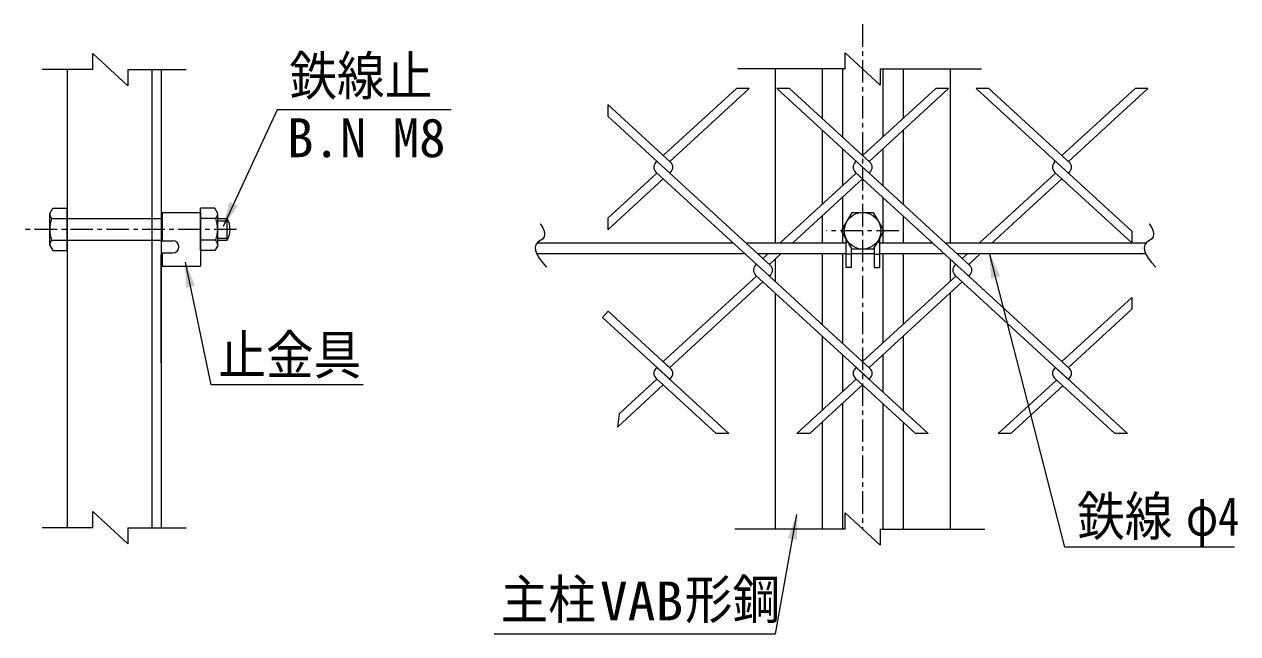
# Model space of a CAD drawing. Units: millimetres, scale not verified. Extents: x -4455 to 4455, y -3150 to 3150.
# Drawn here: x 1561 to 2912, y -416 to 263 of the extents above; entities that cross this region are included whole.
import ezdxf
from ezdxf.enums import TextEntityAlignment as Align

# ---------------------------------------------------------------- set-up
doc = ezdxf.new("R2010")
doc.units = ezdxf.units.MM
doc.header["$LTSCALE"] = 20
doc.linetypes.add('DASHED', pattern=[7.5, 6, -1.5])
doc.linetypes.add('USER1', pattern=[2, 1.25, -0.25, 0.25, -0.25])
doc.layers.add('0-3_7詳細', color=7, linetype='Continuous', lineweight=18)
doc.styles.add('ＭＳ ゴシック', font='')
doc.styles.get('ＭＳ ゴシック').set_extended_font_data('MS Gothic')

msp = doc.modelspace()

# ---------------------------------------------------------------- linework, layer by layer
at = {"layer": '0-3_7詳細', "color": 1, "linetype": 'USER1'}
for p, q in [((2494.63, 262.74), (2494.63, -299.27)), ((1797.33, 34.31), (1560.84, 34.31)), ((2534.93, 32.84), (2454.28, 32.84))]:
    msp.add_line(p, q, dxfattribs=at)
at = {"layer": '0-3_7詳細', "color": 4}
for p, q in [((1676.03, 194.31), (1637.26, 230.31)), ((1637.26, 212.31), (1637.26, 230.31)), ((2514.02, 195.04), (2475.25, 231.04)), ((2475.25, 213.04), (2475.25, 231.04)), ((1637.26, 212.31), (1580.69, 212.31)), ((1676.03, 212.31), (1741.3, 212.31)), ((1676.03, 212.31), (1676.03, 194.31)), ((2475.25, 213.04), (2355.67, 213.04)), ((2514.02, 213.04), (2627.19, 213.04)), ((2514.02, 213.04), (2514.02, 195.04)), ((1637.26, -297.79), (1637.26, -279.79)), ((1676.03, -315.79), (1637.26, -279.79)), ((2475.25, -299.27), (2475.25, -281.27)), ((2514.02, -317.27), (2475.25, -281.27)), ((1637.26, -297.79), (1580.69, -297.79)), ((1676.03, -297.79), (1741.3, -297.79)), ((1676.03, -297.79), (1676.03, -315.79)), ((2475.25, -299.27), (2352.43, -299.27)), ((2514.02, -299.27), (2630.84, -299.27)), ((2514.02, -299.27), (2514.02, -317.27))]:
    msp.add_line(p, q, dxfattribs=at)
at = {"layer": '0-3_7詳細'}
for p, q in [((1608.45, 212.31), (1608.45, -297.79)), ((1702.95, 212.31), (1702.95, -297.79)), ((1713.45, 212.31), (1713.45, -297.79)), ((2397.13, 213.04), (2397.13, 19.48)), ((2449.63, 213.04), (2449.63, 157.88)), ((2472.13, 213.04), (2472.13, 137.26)), ((2517.13, 213.04), (2517.13, 137.26)), ((2539.63, 213.04), (2539.63, 157.88)), ((2592.13, 213.04), (2592.13, 19.48)), ((2449.63, 144.86), (2449.63, 62.39)), ((2539.63, 144.86), (2539.63, 62.39)), ((2472.13, 124.24), (2472.13, 83.01)), ((2517.13, 124.24), (2517.13, 83.01)), ((2502.81, 109.15), (2494.63, 116.64)), ((2502.81, 98.09), (2501.74, 97.11)), ((2472.13, 69.98), (2472.13, 19.48)), ((2517.13, 69.98), (2517.13, 19.48)), ((1589.25, 52.07), (1592.58, 57.83)), ((1592.58, 57.83), (1608.45, 57.83)), ((1608.45, 10.79), (1608.45, 57.83)), ((1757.08, 10.79), (1757.08, 57.83)), ((1589.25, 16.55), (1589.25, 52.07)), ((1591.31, 46.31), (1608.45, 46.31)), ((1714.48, 53.28), (1714.48, 21.78)), ((1714.48, 53.28), (1757.08, 53.28)), ((1757.08, 53.28), (1757.08, -6.72)), ((1774.22, 46.31), (1757.08, 46.31)), ((1776.28, 16.55), (1776.28, 52.07)), ((1776.28, 46.31), (1786.94, 46.31)), ((1786.94, 22.31), (1786.94, 46.31)), ((2449.63, 49.37), (2449.63, 19.48)), ((2539.63, 49.37), (2539.63, 19.48)), ((1589.25, 16.55), (1592.58, 10.79)), ((1591.31, 22.31), (1608.45, 22.31)), ((1714.48, 21.78), (1726.33, 21.78)), ((1774.22, 22.31), (1757.08, 22.31)), ((1776.28, 16.55), (1772.95, 10.79)), ((1776.28, 22.31), (1786.94, 22.31)), ((2132.29, 19.48), (2350.22, 19.48)), ((2364.43, 19.48), (2475.88, 19.48)), ((2475.88, 24.57), (2475.88, -8.2)), ((2478.35, 20.3), (2475.88, 20.3)), ((2507.38, 14.18), (2507.38, -8.2)), ((2510.92, 20.3), (2513.38, 20.3)), ((2513.38, 24.57), (2513.38, -8.2)), ((2513.38, 19.48), (2572.25, 19.48)), ((2586.46, 19.48), (2810.67, 19.48)), ((1592.58, 10.79), (1608.45, 10.79)), ((1713.45, -114.04), (1713.45, 5.96)), ((1714.48, 8.28), (1726.33, 8.28)), ((1714.48, 8.28), (1714.48, -6.72)), ((1772.95, 10.79), (1757.08, 10.79)), ((2131.56, 7.48), (2363.31, 7.48)), ((2377.52, 7.48), (2475.88, 7.48)), ((2397.13, 1.26), (2397.13, -23.51)), ((2449.63, 7.48), (2449.63, -71.61)), ((2472.13, 7.48), (2472.13, -92.23)), ((2481.88, 6.8), (2475.88, 6.8)), ((2481.88, 7.48), (2507.38, 7.48)), ((2507.38, 6.8), (2513.38, 6.8)), ((2513.38, 7.48), (2585.34, 7.48)), ((2517.13, 7.48), (2517.13, -92.23)), ((2539.63, 7.48), (2539.63, -71.61)), ((2592.13, 1.26), (2592.13, -23.51)), ((2599.55, 7.48), (2809.94, 7.48)), ((1714.48, -6.72), (1757.08, -6.72)), ((2507.38, -8.2), (2513.38, -8.2)), ((2397.13, -36.53), (2397.13, -299.27)), ((2592.13, -36.53), (2592.13, -299.27)), ((2449.63, -84.64), (2449.63, -167.11)), ((2539.63, -84.64), (2539.63, -167.11)), ((2472.13, -105.25), (2472.13, -146.49)), ((2517.13, -105.25), (2517.13, -146.49)), ((2472.13, -159.51), (2472.13, -299.27)), ((2517.13, -159.51), (2517.13, -299.27)), ((2449.63, -180.13), (2449.63, -299.27)), ((2539.63, -180.13), (2539.63, -299.27))]:
    msp.add_line(p, q, dxfattribs=at)
at = {"layer": '0-3_7詳細', "color": 3}
for p, q in [((2353.97, 191.2), (2272.61, 116.64)), ((2368.18, 191.2), (2279.71, 110.13)), ((2368.18, 191.2), (2353.97, 191.2)), ((2501.74, 97.11), (2399.06, 191.2)), ((2413.27, 191.2), (2399.06, 191.2)), ((2502.81, 109.15), (2413.27, 191.2)), ((2576, 191.2), (2494.63, 116.64)), ((2590.21, 191.2), (2501.74, 110.13)), ((2590.21, 191.2), (2576, 191.2)), ((2724.84, 96.13), (2621.09, 191.2)), ((2635.3, 191.2), (2621.09, 191.2)), ((2725.91, 108.17), (2635.3, 191.2)), ((2798.03, 191.2), (2716.66, 116.64)), ((2812.24, 191.2), (2723.77, 110.13)), ((2812.24, 191.2), (2798.03, 191.2)), ((2280.78, 109.15), (2210.71, 173.36)), ((2210.71, 173.36), (2210.71, 160.34)), ((2279.71, 97.11), (2210.71, 160.34)), ((2265.5, 110.13), (2264.43, 109.15)), ((2265.5, 110.13), (2264.43, 109.15)), ((2265.5, 110.13), (2264.43, 109.15)), ((2265.5, 110.13), (2264.43, 109.15)), ((2487.53, 110.13), (2486.46, 109.15)), ((2487.53, 110.13), (2486.46, 109.15)), ((2709.56, 110.13), (2708.49, 109.15)), ((2709.56, 110.13), (2708.49, 109.15)), ((2265.5, 97.11), (2210.71, 46.91)), ((2390.73, -17.63), (2264.43, 98.09)), ((2280.78, 98.09), (2279.71, 97.11)), ((2391.8, -5.59), (2279.71, 97.11)), ((2487.53, 97.11), (2402.81, 19.48)), ((2612.75, -17.63), (2486.46, 98.09)), ((2613.82, -5.59), (2501.74, 97.11)), ((2709.56, 97.11), (2624.84, 19.48)), ((2794.47, 19.3), (2708.49, 98.09)), ((2724.84, 98.09), (2723.77, 97.11)), ((2794.47, 32.32), (2724.84, 96.13)), ((2272.61, 90.6), (2210.71, 33.89)), ((2494.63, 90.6), (2417.02, 19.48)), ((2716.66, 90.6), (2639.05, 19.48)), ((2210.71, 46.91), (2210.71, 33.89)), ((2794.47, 32.32), (2794.47, 19.3)), ((2389.72, 7.48), (2383.62, 1.9)), ((2391.8, -5.59), (2383.62, 1.9)), ((2403.93, 7.48), (2390.73, -4.61)), ((2611.74, 7.48), (2605.65, 1.9)), ((2625.95, 7.48), (2612.75, -4.61)), ((2376.52, -4.61), (2375.45, -5.59)), ((2376.52, -4.61), (2375.45, -5.59)), ((2598.54, -4.61), (2597.47, -5.59)), ((2598.54, -4.61), (2597.47, -5.59)), ((2376.52, -17.63), (2272.61, -112.85)), ((2383.62, -24.14), (2279.71, -119.36)), ((2501.74, -132.38), (2375.44, -16.65)), ((2391.8, -16.65), (2390.73, -17.63)), ((2502.81, -120.34), (2390.73, -17.63)), ((2598.54, -17.63), (2494.63, -112.85)), ((2605.65, -24.14), (2501.74, -119.36)), ((2724.84, -133.36), (2597.47, -16.65)), ((2613.82, -16.65), (2612.75, -17.63)), ((2725.91, -121.32), (2612.75, -17.63)), ((2794.47, -41.55), (2716.66, -112.85)), ((2794.47, -41.55), (2794.47, -54.57)), ((2211.38, -56.75), (2204.85, -63.78)), ((2279.71, -132.38), (2204.85, -63.78)), ((2280.78, -120.34), (2211.38, -56.75)), ((2794.47, -54.57), (2723.77, -119.36)), ((2265.5, -119.36), (2264.43, -120.34)), ((2265.5, -119.36), (2264.43, -120.34)), ((2345.73, -192.88), (2265.5, -119.36)), ((2280.78, -120.34), (2272.61, -112.85)), ((2487.53, -119.36), (2486.46, -120.34)), ((2487.53, -119.36), (2486.46, -120.34)), ((2567.76, -192.88), (2487.53, -119.36)), ((2709.56, -119.36), (2708.49, -120.34)), ((2709.56, -119.36), (2708.49, -120.34)), ((2789.79, -192.88), (2709.56, -119.36)), ((2265.5, -132.38), (2223.54, -170.83)), ((2331.52, -192.88), (2264.43, -131.4)), ((2280.78, -131.4), (2279.71, -132.38)), ((2487.53, -132.38), (2421.51, -192.88)), ((2553.55, -192.88), (2486.46, -131.4)), ((2502.81, -131.4), (2501.74, -132.38)), ((2710.63, -133.36), (2645.68, -192.88)), ((2775.58, -192.88), (2708.49, -131.4)), ((2716.66, -138.89), (2708.49, -131.4)), ((2724.84, -131.4), (2723.77, -132.38)), ((2724.84, -131.4), (2723.77, -132.38)), ((2272.61, -138.89), (2221.5, -185.72)), ((2717.73, -139.87), (2659.89, -192.88)), ((2223.54, -170.83), (2221.5, -185.72)), ((2345.73, -192.88), (2331.52, -192.88)), ((2567.76, -192.88), (2553.55, -192.88)), ((2659.89, -192.88), (2645.68, -192.88)), ((2789.79, -192.88), (2775.58, -192.88))]:
    msp.add_line(p, q, dxfattribs=at)
at = {"layer": '0-3_7詳細', "color": 3, "linetype": 'DASHED'}
for p, q in [((1608.45, 46.31), (1714.48, 46.31)), ((1608.45, 22.31), (1714.48, 22.31))]:
    msp.add_line(p, q, dxfattribs=at)
at = {"layer": '0-3_7詳細', "color": 1}
for p, q in [((1776.28, 43.91), (1788.15, 43.91)), ((1776.28, 24.71), (1788.15, 24.71))]:
    msp.add_line(p, q, dxfattribs=at)
msp.add_lwpolyline([(2036.25, 167.58), (1842.47, 167.58), (1782.33, 37.43)], dxfattribs=at)
at = {"layer": '0-3_7詳細'}
for points in [[(1776.28, 52.07), (1772.95, 57.83), (1757.08, 57.83)], [(2481.88, 14.18), (2481.88, -8.2), (2475.88, -8.2)], [(2908.89, -319.35), (2719.82, -319.35), (2635.89, 8.05)], [(1938.35, -138.78), (1768.94, -138.78), (1740.3, -2.19)], [(2084.38, -415.82), (2397.72, -415.82), (2421.47, -282.94)]]:
    msp.add_lwpolyline(points, dxfattribs=at)
at = {"layer": '0-3_7詳細', "color": 4}
for points in [[(2135.36, 40.57), (2135.67, 40.19), (2138.33, 35.99), (2139.9, 32.23), (2140.37, 28.91), (2139.74, 26.04), (2138.02, 23.61), (2135.21, 21.62), (2132.38, 19.61), (2130.62, 17.13), (2129.94, 14.17), (2130.34, 10.74), (2131.8, 6.83), (2134.34, 2.45), (2137.96, -2.41), (2142.64, -7.74)], [(2813.74, 40.57), (2814.05, 40.19), (2816.71, 35.99), (2818.28, 32.23), (2818.75, 28.91), (2818.13, 26.04), (2816.4, 23.61), (2813.59, 21.62), (2810.76, 19.61), (2809, 17.13), (2808.32, 14.17), (2808.72, 10.74), (2810.18, 6.83), (2812.72, 2.45), (2816.34, -2.41), (2821.03, -7.74)]]:
    msp.add_lwpolyline(points, dxfattribs=at)
at = {"layer": '0-3_7詳細', "color": 3}
msp.add_lwpolyline([(2471.11, 32.84), (2482.87, 53.2), (2506.39, 53.2), (2518.15, 32.84), (2506.39, 12.47), (2482.87, 12.47)], close=True, dxfattribs=at)
msp.add_lwpolyline([(2494.63, -138.89), (2435.72, -192.88), (2421.51, -192.88)], dxfattribs=at)
msp.add_circle((2494.63, 32.84), 20.4, dxfattribs=at)
for centre, start, end in [((2269.5, 103.62), 132.5, 227.5), ((2275.71, 103.62), 312.5, 47.5), ((2491.53, 103.62), 132.5, 227.5), ((2497.74, 103.62), 312.5, 47.5), ((2713.55, 103.62), 132.5, 227.5), ((2719.77, 103.62), 312.5, 47.5), ((2380.51, -11.12), 132.5, 227.5), ((2386.73, -11.12), 312.5, 47.5), ((2602.54, -11.12), 132.5, 227.5), ((2608.76, -11.12), 312.5, 47.5), ((2269.5, -125.87), 132.5, 227.5), ((2275.71, -125.87), 312.5, 47.5), ((2491.53, -125.87), 132.5, 227.5), ((2497.74, -125.87), 312.5, 47.5), ((2713.55, -125.87), 132.5, 227.5), ((2719.77, -125.87), 312.5, 47.5)]:
    msp.add_arc(centre, 7.5, start, end, dxfattribs=at)
at = {"layer": '0-3_7詳細'}
for centre, radius, start, end in [((1598.34, 52.07), 9.09, 180, 219.3382), ((1625.25, 34.31), 36, 160.52878, 199.47122), ((1767.19, 52.07), 9.09, 320.6618, 0), ((1740.28, 34.31), 36, 340.52878, 19.47122), ((1766.15, 34.31), 24, 330, 30), ((1598.34, 16.55), 9.09, 140.6618, 180), ((1726.33, 15.03), 6.75, 270, 90), ((1767.19, 16.55), 9.09, 0, 39.3382)]:
    msp.add_arc(centre, radius, start, end, dxfattribs=at)
at = {"layer": '0-3_7詳細', "color": 1}
msp.add_solid([(1781.49, 35.61), (1789.35, 65.03), (1798.81, 60.66)], dxfattribs=at)
at = {"layer": '0-3_7詳細'}
for points in [[(2635.4, 9.99), (2647.89, -17.78), (2637.8, -20.36)], [(1739.89, -0.24), (1751.15, -28.53), (1740.95, -30.67)], [(2421.82, -280.97), (2421.67, -311.42), (2411.42, -309.59)]]:
    msp.add_solid(points, dxfattribs=at)

# ---------------------------------------------------------------- texts
at = {"layer": '0-3_7詳細', "color": 3, "style": 'ＭＳ ゴシック'}
for s, width, p in [('鉄線止', 0.9, (1856.1, 170.77)), ('止金具', 0.9, (1776.97, -140.07)), ('鉄線', 0.9, (2733.55, -319.58)), ('φ4', 0.8, (2854.85, -319.58)), ('主柱', 0.9, (2091.29, -412.21)), ('形鋼', 0.9, (2296.56, -412.21)), ('VAB', 1.05, (2202.09, -413.93))]:
    msp.add_text(s, height=43.26, dxfattribs=dict(at, width=width)).set_placement(p, align=Align.BOTTOM_LEFT)
msp.add_text('B.N M8', height=43.26, dxfattribs=at).set_placement((1853.54, 101.8), align=Align.BOTTOM_LEFT)

doc.saveas('drawing.dxf')
